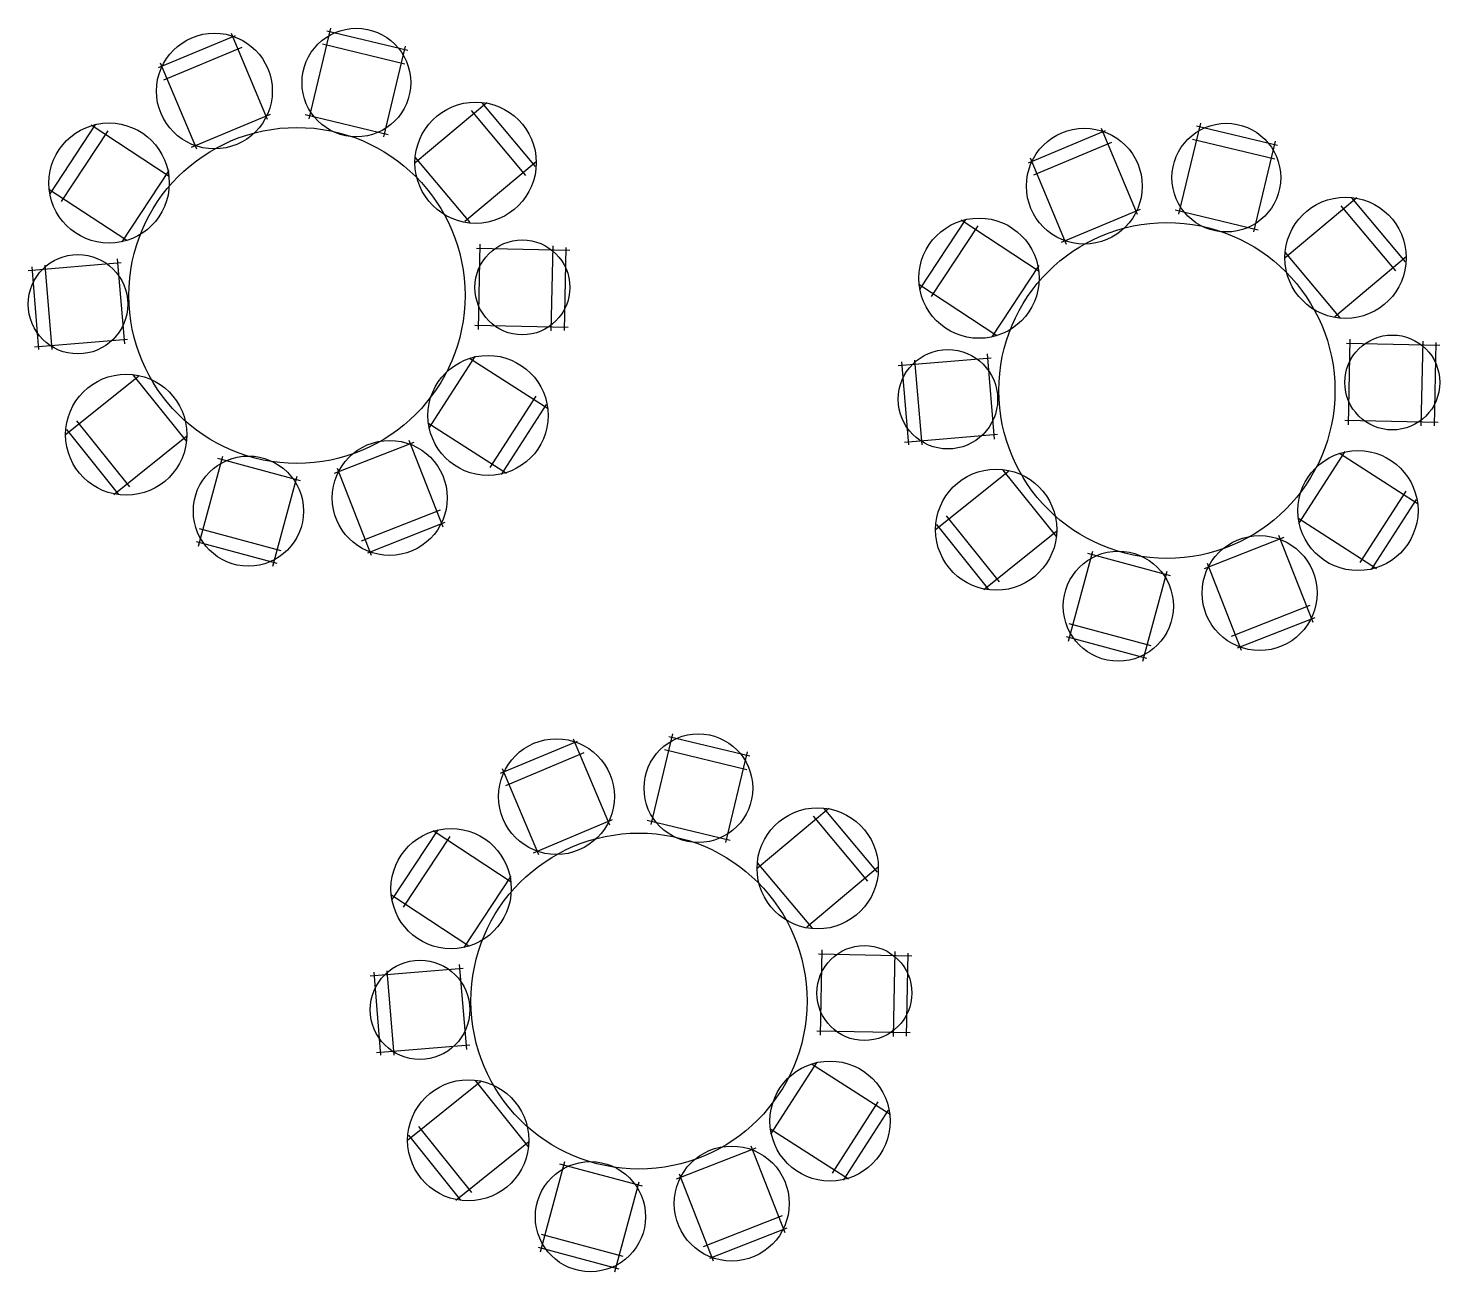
# Model space of a CAD drawing. Header units: millimetres. Extents: x 3033.06 to 3040.62, y 1599.84 to 1606.5.
import ezdxf

# ---------------------------------------------------------------- set-up
doc = ezdxf.new("R2010")
doc.units = ezdxf.units.MM
for name, color, linetype in [('General', 7, 'Continuous'), ('VIP', 7, 'Continuous'), ('VVIP', 7, 'Continuous')]:
    doc.layers.add(name, color=color, linetype=linetype)

msp = doc.modelspace()

# ---------------------------------------------------------------- linework, layer by layer
for centre, radius in [((3034.0555, 1606.1649), 0.3102), ((3034.816, 1606.2102), 0.2911), ((3035.4546, 1605.7808), 0.3248), ((3033.4915, 1605.6716), 0.3221), ((3039.4748, 1605.7008), 0.2911), ((3038.7143, 1605.6555), 0.3102), ((3040.1134, 1605.2714), 0.3248), ((3038.1504, 1605.1621), 0.3221), ((3035.7048, 1605.1129), 0.2542), ((3033.3248, 1605.0227), 0.2663), ((3040.3637, 1604.6034), 0.2542), ((3037.9836, 1604.5133), 0.2663), ((3035.5209, 1604.4266), 0.3217), ((3033.5833, 1604.3238), 0.3244), ((3034.9943, 1603.9849), 0.308), ((3034.2377, 1603.9143), 0.295), ((3040.1797, 1603.9171), 0.3217), ((3038.2421, 1603.8144), 0.3244), ((3039.6531, 1603.4754), 0.308), ((3038.8965, 1603.4049), 0.295), ((3035.8872, 1602.3844), 0.3102), ((3036.6476, 1602.4297), 0.2911), ((3037.2863, 1602.0003), 0.3248), ((3035.3232, 1601.8911), 0.3221), ((3037.5365, 1601.3323), 0.2542), ((3035.1564, 1601.2422), 0.2663), ((3037.3526, 1600.6461), 0.3217), ((3035.4149, 1600.5433), 0.3244), ((3036.8259, 1600.2043), 0.308), ((3036.0693, 1600.1338), 0.295)]:
    msp.add_circle(centre, radius)
at = {"layer": 'General', "color": 125, "linetype": 'Continuous'}
for p, q in [((3033.7568, 1606.2905), (3034.1682, 1606.4629)), ((3034.1457, 1606.4751), (3034.3389, 1606.014)), ((3034.6771, 1606.5014), (3034.5605, 1606.0152)), ((3035.0906, 1606.3817), (3034.6569, 1606.4857)), ((3034.2016, 1606.3988), (3033.7828, 1606.2233)), ((3034.6342, 1606.4171), (3035.0757, 1606.3112)), ((3035.0777, 1606.4053), (3034.9612, 1605.9191)), ((3033.7657, 1606.3159), (3033.959, 1605.8547)), ((3035.5145, 1606.102), (3035.1315, 1605.7806)), ((3035.7756, 1605.7597), (3035.4889, 1606.1014)), ((3033.1763, 1605.6139), (3033.4214, 1605.9865)), ((3034.3541, 1606.0398), (3033.9317, 1605.8628)), ((3034.5414, 1606.0383), (3034.9867, 1605.9315)), ((3035.4299, 1606.0597), (3035.7217, 1605.7119)), ((3033.4848, 1605.9519), (3033.2353, 1605.5726)), ((3033.3959, 1605.9841), (3033.8136, 1605.7093)), ((3035.1298, 1605.8106), (3035.4242, 1605.4597)), ((3035.7793, 1605.7863), (3035.3963, 1605.465)), ((3033.8118, 1605.7393), (3033.56, 1605.3566)), ((3033.1694, 1605.6399), (3033.5872, 1605.3651)), ((3035.959, 1605.3107), (3035.4591, 1605.3209)), ((3035.4776, 1605.3446), (3035.4682, 1604.8867)), ((3035.8675, 1605.3346), (3035.8581, 1604.8806)), ((3035.9302, 1604.8812), (3035.9393, 1605.3271)), ((3033.0585, 1605.2042), (3033.5568, 1605.2457)), ((3033.1863, 1604.7793), (3033.1485, 1605.2317)), ((3033.5751, 1604.8097), (3033.537, 1605.2661)), ((3033.0769, 1605.2238), (3033.114, 1604.7793)), ((3035.9505, 1604.8987), (3035.4506, 1604.909)), ((3033.0927, 1604.7936), (3033.591, 1604.8351)), ((3035.4503, 1604.7425), (3035.2024, 1604.3574)), ((3035.8426, 1604.4614), (3035.4222, 1604.732)), ((3033.2589, 1604.3254), (3033.6491, 1604.6379)), ((3033.9077, 1604.2864), (3033.6213, 1604.6438)), ((3035.7772, 1604.5297), (3035.5314, 1604.148)), ((3035.593, 1604.1107), (3035.8345, 1604.4857)), ((3033.602, 1604.0441), (3033.3182, 1604.3985)), ((3033.2632, 1604.3519), (3033.542, 1604.0038)), ((3035.6196, 1604.115), (3035.1992, 1604.3856)), ((3033.5164, 1604.0038), (3033.9067, 1604.3164)), ((3034.6985, 1604.1168), (3035.1249, 1604.2841)), ((3035.2805, 1603.8274), (3035.0978, 1604.2928)), ((3033.9706, 1603.7266), (3034.1007, 1604.2094)), ((3034.0728, 1604.1982), (3034.515, 1604.079)), ((3034.3683, 1603.6193), (3034.4985, 1604.1021)), ((3034.897, 1603.6769), (3034.7143, 1604.1423)), ((3034.8429, 1603.7545), (3035.2655, 1603.9204)), ((3033.9732, 1603.8211), (3034.4116, 1603.703)), ((3035.29, 1603.8526), (3034.8748, 1603.6896)), ((3034.3909, 1603.634), (3033.9603, 1603.75))]:
    msp.add_line(p, q, dxfattribs=at)
msp.add_circle((3034.4977, 1605.0697), 0.9, dxfattribs=at)
at = {"layer": 'VIP', "color": 125, "linetype": 'Continuous'}
for p, q in [((3039.3359, 1605.9919), (3039.2194, 1605.5057)), ((3038.4157, 1605.781), (3038.827, 1605.9534)), ((3038.8045, 1605.9656), (3038.9978, 1605.5045)), ((3039.7494, 1605.8722), (3039.3157, 1605.9762)), ((3038.8604, 1605.8893), (3038.4417, 1605.7138)), ((3039.2931, 1605.9076), (3039.7346, 1605.8017)), ((3039.7366, 1605.8959), (3039.62, 1605.4096)), ((3038.4246, 1605.8064), (3038.6178, 1605.3453)), ((3040.1734, 1605.5925), (3039.7903, 1605.2711)), ((3040.0887, 1605.5502), (3040.3805, 1605.2024)), ((3040.4344, 1605.2502), (3040.1478, 1605.5919)), ((3037.8351, 1605.1044), (3038.0802, 1605.477)), ((3038.0547, 1605.4746), (3038.4725, 1605.1999)), ((3039.013, 1605.5304), (3038.5906, 1605.3534)), ((3039.2002, 1605.5288), (3039.6456, 1605.422)), ((3038.1437, 1605.4425), (3037.8942, 1605.0632)), ((3038.4706, 1605.2298), (3038.2189, 1604.8472)), ((3039.7887, 1605.3011), (3040.0831, 1604.9502)), ((3040.4382, 1605.2769), (3040.0551, 1604.9555)), ((3037.8283, 1605.1304), (3038.246, 1604.8557)), ((3040.6179, 1604.8012), (3040.1179, 1604.8115)), ((3040.1364, 1604.8351), (3040.127, 1604.3772)), ((3040.5263, 1604.8251), (3040.517, 1604.3712)), ((3040.589, 1604.3717), (3040.5982, 1604.8176)), ((3037.7174, 1604.6947), (3038.2156, 1604.7363)), ((3037.7358, 1604.7143), (3037.7728, 1604.2698)), ((3037.8451, 1604.2698), (3037.8074, 1604.7223)), ((3038.2339, 1604.3003), (3038.1959, 1604.7567)), ((3040.6094, 1604.3893), (3040.1095, 1604.3996)), ((3037.7516, 1604.2841), (3038.2499, 1604.3257)), ((3040.1091, 1604.233), (3039.8613, 1603.8479)), ((3040.5014, 1603.9519), (3040.081, 1604.2226)), ((3037.9177, 1603.8159), (3038.308, 1604.1285)), ((3038.5665, 1603.7769), (3038.2802, 1604.1344)), ((3040.436, 1604.0202), (3040.1903, 1603.6385)), ((3040.2519, 1603.6012), (3040.4933, 1603.9762)), ((3038.2609, 1603.5347), (3037.977, 1603.889)), ((3040.2784, 1603.6055), (3039.858, 1603.8762)), ((3037.9221, 1603.8424), (3038.2009, 1603.4943)), ((3038.1753, 1603.4943), (3038.5656, 1603.8069)), ((3039.3574, 1603.6073), (3039.7837, 1603.7747)), ((3039.9394, 1603.318), (3039.7567, 1603.7834)), ((3038.6294, 1603.2171), (3038.7596, 1603.6999)), ((3038.7317, 1603.6888), (3039.1739, 1603.5695)), ((3039.0272, 1603.1099), (3039.1574, 1603.5926)), ((3039.5559, 1603.1674), (3039.3732, 1603.6328)), ((3039.5018, 1603.245), (3039.9244, 1603.4109)), ((3039.9488, 1603.3432), (3039.5337, 1603.1802)), ((3038.6321, 1603.3117), (3039.0705, 1603.1935)), ((3039.0498, 1603.1245), (3038.6191, 1603.2406))]:
    msp.add_line(p, q, dxfattribs=at)
msp.add_circle((3039.1565, 1604.5603), 0.9, dxfattribs=at)
at = {"layer": 'VVIP', "color": 125, "linetype": 'Continuous'}
for p, q in [((3035.5885, 1602.51), (3035.9999, 1602.6823)), ((3035.9774, 1602.6946), (3036.1706, 1602.2334)), ((3036.5088, 1602.7209), (3036.3922, 1602.2346)), ((3036.9222, 1602.6012), (3036.4885, 1602.7052)), ((3036.0332, 1602.6183), (3035.6145, 1602.4428)), ((3036.4659, 1602.6365), (3036.9074, 1602.5307)), ((3036.9094, 1602.6248), (3036.7928, 1602.1386)), ((3035.5974, 1602.5354), (3035.7906, 1602.0742)), ((3037.3462, 1602.3215), (3036.9631, 1602.0001)), ((3037.6072, 1601.9792), (3037.3206, 1602.3209)), ((3035.0079, 1601.8334), (3035.253, 1602.206)), ((3036.1858, 1602.2593), (3035.7634, 1602.0823)), ((3036.373, 1602.2577), (3036.8184, 1602.151)), ((3037.2616, 1602.2792), (3037.5534, 1601.9314)), ((3035.3165, 1602.1714), (3035.067, 1601.7921)), ((3035.2275, 1602.2036), (3035.6453, 1601.9288)), ((3036.9615, 1602.03), (3037.2559, 1601.6792)), ((3037.611, 1602.0058), (3037.2279, 1601.6845)), ((3035.6434, 1601.9587), (3035.3917, 1601.5761)), ((3035.0011, 1601.8594), (3035.4189, 1601.5846)), ((3037.7907, 1601.5301), (3037.2908, 1601.5404)), ((3037.3093, 1601.564), (3037.2999, 1601.1062)), ((3037.6991, 1601.5541), (3037.6898, 1601.1001)), ((3037.7619, 1601.1007), (3037.771, 1601.5466)), ((3034.8902, 1601.4237), (3035.3885, 1601.4652)), ((3035.0179, 1600.9988), (3034.9802, 1601.4512)), ((3035.4068, 1601.0292), (3035.3687, 1601.4856)), ((3034.9086, 1601.4433), (3034.9457, 1600.9988)), ((3037.7822, 1601.1182), (3037.2823, 1601.1285)), ((3034.9244, 1601.0131), (3035.4227, 1601.0546)), ((3037.282, 1600.962), (3037.0341, 1600.5769)), ((3037.6743, 1600.6809), (3037.2538, 1600.9515)), ((3035.0905, 1600.5448), (3035.4808, 1600.8574)), ((3035.7393, 1600.5059), (3035.453, 1600.8633)), ((3037.6088, 1600.7492), (3037.3631, 1600.3674)), ((3037.4247, 1600.3301), (3037.6661, 1600.7052)), ((3035.4337, 1600.2636), (3035.1499, 1600.618)), ((3035.0949, 1600.5714), (3035.3737, 1600.2233)), ((3037.4513, 1600.3345), (3037.0308, 1600.6051)), ((3035.3481, 1600.2233), (3035.7384, 1600.5359)), ((3036.5302, 1600.3362), (3036.9565, 1600.5036)), ((3037.1122, 1600.0469), (3036.9295, 1600.5123)), ((3035.8022, 1599.9461), (3035.9324, 1600.4288)), ((3035.9045, 1600.4177), (3036.3467, 1600.2985)), ((3036.2, 1599.8388), (3036.3302, 1600.3216)), ((3036.7287, 1599.8964), (3036.546, 1600.3618)), ((3036.6746, 1599.9739), (3037.0972, 1600.1399)), ((3035.8049, 1600.0406), (3036.2433, 1599.9224)), ((3037.1217, 1600.0721), (3036.7065, 1599.9091)), ((3036.2226, 1599.8534), (3035.792, 1599.9695))]:
    msp.add_line(p, q, dxfattribs=at)
msp.add_circle((3036.3293, 1601.2892), 0.9, dxfattribs=at)

doc.saveas('drawing.dxf')
